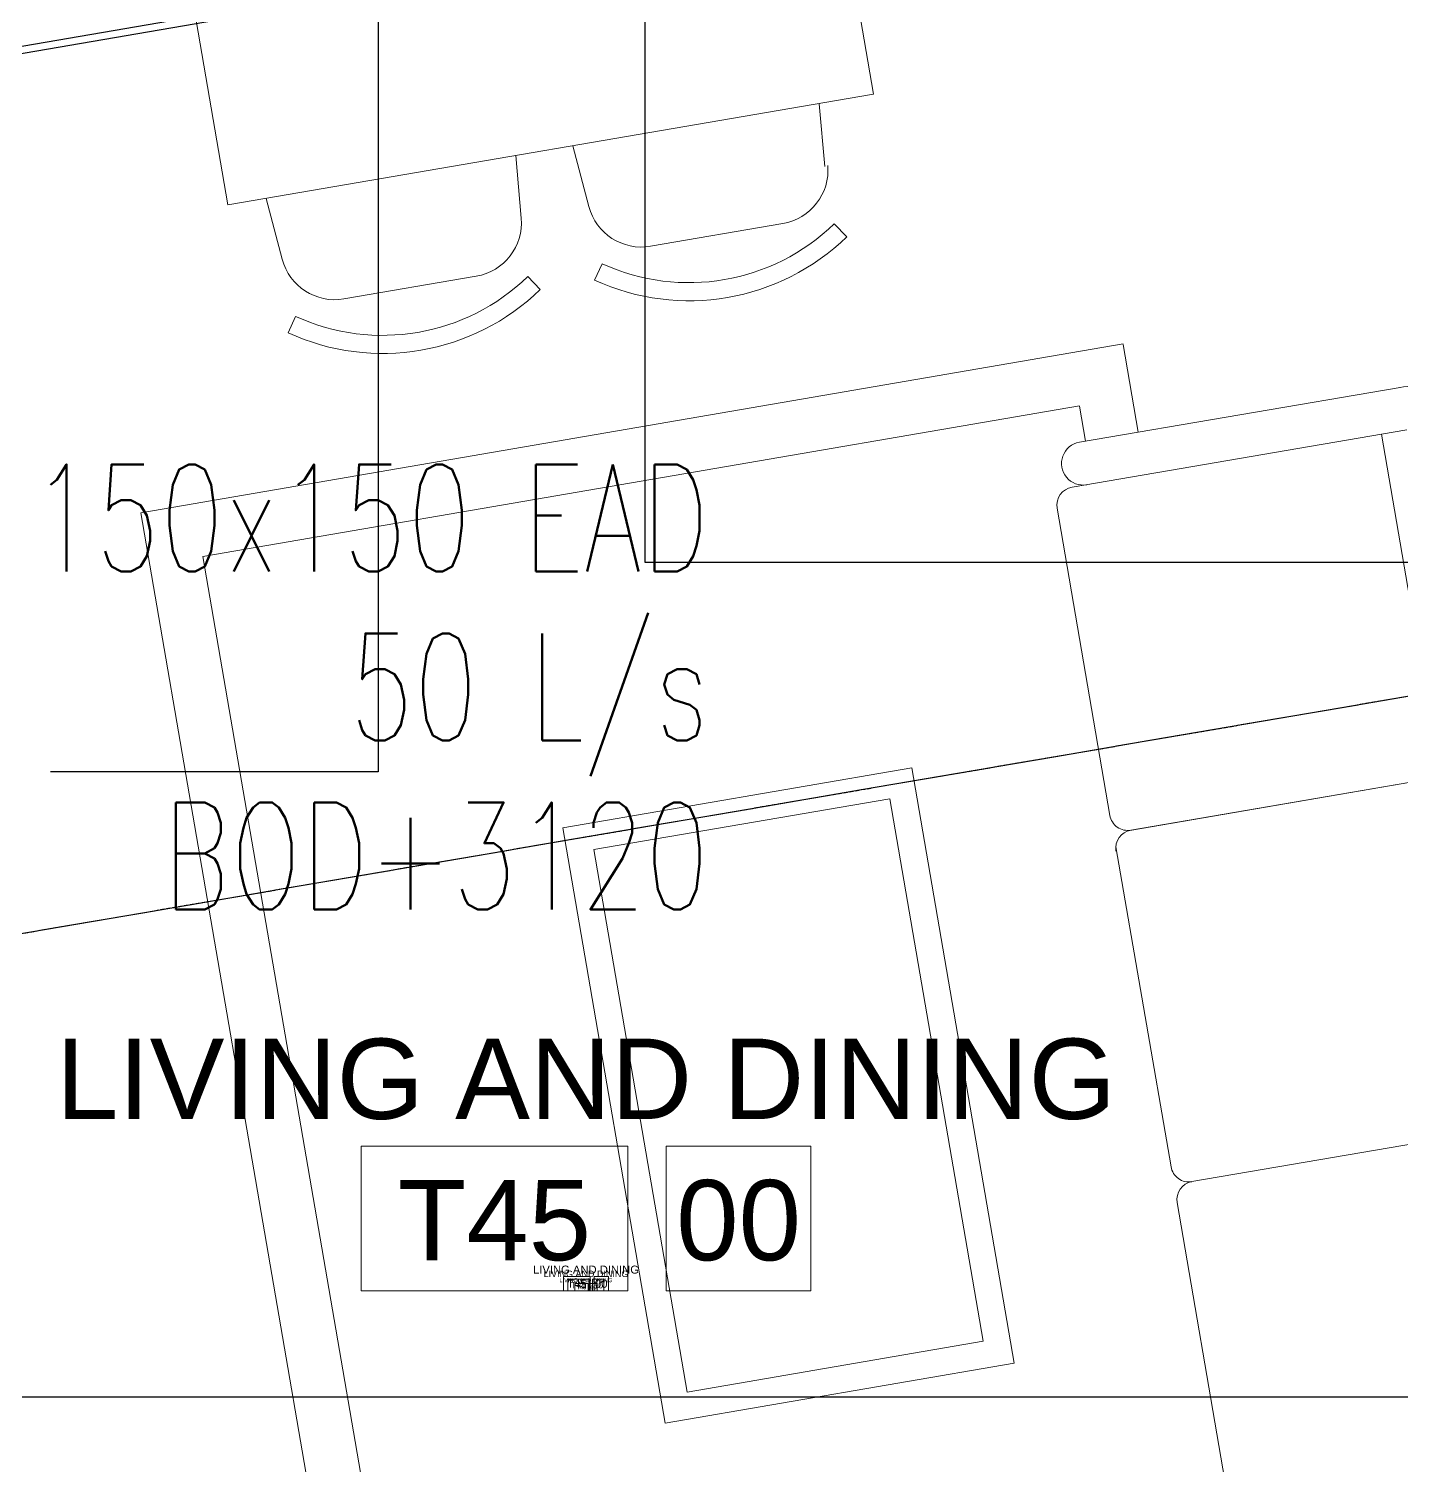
# Model space of a CAD drawing. Header units: millimetres. Extents: x -9226 to 166212, y -13 to 97274.
# Drawn here: x 40022 to 42585, y 16046 to 18729 of the extents above; entities that cross this region are included whole.
import ezdxf
from ezdxf.enums import TextEntityAlignment as Align

# ---------------------------------------------------------------- set-up
doc = ezdxf.new("R2010")
doc.units = ezdxf.units.MM
doc.linetypes.add('23491-GN-XR-PLOT LIMIT$0$DASHED', pattern=[0.75, 0.5, -0.25])
doc.linetypes.add('23491-GN-XR-PLOT LIMIT$0$PHANTOM2', pattern=[1.25, 0.625, -0.125, 0.125, -0.125, 0.125, -0.125])
doc.layers.get('0').update_dxf_attribs({"color": 8})
doc.layers.get('Defpoints').update_dxf_attribs({"color": 8})
for name, color, linetype in [('0-AC TEXT', 7, 'Continuous'), ('1.INS', 8, 'Continuous'), ('23491-GN-XR-PLOT LIMIT$0$ARCADE', 8, 'Continuous'), ('23491-GN-XR-PLOT LIMIT$0$BUILDING', 8, 'Continuous'), ('23491-GN-XR-PLOT LIMIT$0$PODIUM', 8, 'Continuous'), ('23491-GN-XR-PLOT LIMIT$0$RETAIL', 8, 'Continuous'), ('EAD', 30, 'Continuous'), ('FAD', 3, 'Continuous'), ('VCD SHE', 7, 'Continuous')]:
    doc.layers.add(name, color=color, linetype=linetype)
for name, color, linetype, lineweight in [('1.XREF', 8, 'Continuous', 9), ('23491-GN-XR-PLOT LIMIT$0$G-ANNO-TTLB', 8, 'Continuous', 5), ('23491-XR-AR-2ND FLOOR PLAN$0$23491-XR-AR-TYP-FLOOR$0$A-FURN-FREE-PLAN', 8, 'Continuous', 5), ('23491-XR-AR-2ND FLOOR PLAN$0$A-FLOR-IDEN', 8, 'Continuous', 9), ('23491-XR-AR-2ND FLOOR PLAN$0$A-FLOR-IDEN @ 10', 8, 'Continuous', 9), ('23491-XR-AR-2ND FLOOR PLAN$0$A-FLOR-IDEN @ 100', 8, 'Continuous', 9), ('23491-XR-AR-2ND FLOOR PLAN$0$A-FLOR-IDEN @ 5', 8, 'Continuous', 9), ('23491-XR-AR-2ND FLOOR PLAN$0$A-FLOR-IDEN @ 8', 8, 'Continuous', 9), ('23491-XR-AR-2ND FLOOR PLAN$0$A-WALL-CAVI', 8, 'Continuous', 15), ('A-ANNO-DIMS', 8, 'Continuous', 9)]:
    doc.layers.add(name, color=color, linetype=linetype, lineweight=lineweight)
doc.styles.add('23491-XR-AR-2ND FLOOR PLAN$0$SDC-TEXT_4_2', font='arial.ttf')
doc.styles.add('ROMANS', font='isocp.shx', dxfattribs={"width": 0.8})
doc.styles.add('ROMANS100', font='romans.shx', dxfattribs={"width": 0.7, "height": 100})
doc.styles.get("Standard").update_dxf_attribs({"font": 'romans.shx', "height": 200})
doc.dimstyles.new('ISO-25', dxfattribs={"dimtxt": 200, "dimasz": 150, "dimexe": 1.25, "dimexo": 0.625, "dimgap": 1, "dimtad": 1, "dimtoh": 1, "dimdec": 0, "dimrnd": 5, "dimtxsty": 'Standard', "dimcen": 2.5, "dimclrd": 256, "dimclre": 256, "dimclrt": 7, "dimadec": 0, "dimazin": 0, "dimtfac": 1, "dimtdec": 0, "dimtix": 1, "dimtmove": 2, "dimatfit": 3, "dimfxl": 1, "dimarcsym": 1})
doc.dimstyles.new('JSE', dxfattribs={"dimtxt": 50, "dimasz": 150, "dimexe": 0.18, "dimexo": 0.0625, "dimgap": 50, "dimtad": 0, "dimdec": 0, "dimrnd": 5, "dimzin": 0, "dimdsep": 46, "dimtxsty": 'ROMANS', "dimcen": 0.09, "dimclrd": 7, "dimclre": 7, "dimclrt": 7, "dimadec": 0, "dimazin": 0, "dimtfac": 1, "dimtdec": 0, "dimtofl": 0, "dimtmove": 0, "dimatfit": 3, "dimfxl": 1, "dimtolj": 1, "dimtzin": 0, "dimarcsym": 1})

# ---------------------------------------------------------------- blocks, each defined once
blk = doc.blocks.new('23491-XR-AR-2ND FLOOR PLAN$0$23491-XR-AR-TYP-FLOOR$0$A$C8f4ac25b')
at = {"color": 8, "linetype": 'Continuous', "lineweight": 0}
for p, q in [((1.3522, -0.082), (1.3525, -0.7679)), ((1.3522, -0.082), (1.3525, -0.7679)), ((2.0185, -0.0833), (2.0188, -0.7692)), ((2.0185, -0.0833), (2.0188, -0.7692)), ((2.0185, -0.0833), (2.0188, -0.7692)), ((2.0185, -0.0833), (2.0188, -0.7692)), ((2.0185, -0.0849), (2.0188, -0.7708)), ((2.0185, -0.0849), (2.0188, -0.7708)), ((2.0185, -0.0849), (2.0188, -0.7708)), ((2.0185, -0.0849), (2.0188, -0.7708)), ((2.7491, -0.741), (2.7488, -0.1335)), ((2.6685, -0.1349), (2.6688, -0.7688)), ((0.7522, -0.1835), (2.6686, -0.1827)), ((1.3189, -0.8017), (0.792, -0.802)), ((1.9927, -0.8022), (1.3863, -0.8017)), ((1.985, -0.8031), (1.985, -0.8031)), ((1.985, -0.8031), (1.985, -0.8031)), ((2.0527, -0.803), (2.635, -0.8026))]:
    blk.add_line(p, q, dxfattribs=at)
at = {"color": 8, "lineweight": 0, "ltscale": 0.1, "elevation": 0}
for points in [[(0.2276, -1.7385), (0.2276, -2.4902), (2.916, -2.4905), (2.9163, -0.6295)], [(2.9154, -0.6295), (2.749, -0.6295)], [(0.3276, -1.7384), (0.3276, -2.3902), (2.8159, -2.3906), (2.8165, -0.7295)], [(2.8154, -0.7295), (2.7491, -0.7295)]]:
    blk.add_lwpolyline(points, dxfattribs=at)
for points in [[(2.2029, -1.1527), (1.0746, -1.1527), (1.0747, -1.8138), (2.203, -1.8138)], [(2.153, -1.2028), (1.1247, -1.2027), (1.1247, -1.7637), (2.153, -1.7638)]]:
    blk.add_lwpolyline(points, close=True, dxfattribs=at)
at = {"color": 8, "linetype": 'Continuous', "lineweight": 0}
for centre, radius, start, end in [((2.6167, -0.1326), 0.1322, 359.4878, 91.3444), ((2.7089, -0.7411), 0.0402, 180.0311, 0.0316), ((1.3186, -0.7679), 0.0339, 270.0316, 0.0316), ((1.3863, -0.7678), 0.0339, 180.0316, 270.0316), ((1.985, -0.7692), 0.0339, 270.0316, 0.0316), ((1.985, -0.7692), 0.0339, 270.0316, 0.0316), ((2.0527, -0.7692), 0.0339, 180.0316, 270.0316), ((2.0527, -0.7692), 0.0339, 180.0316, 270.0316), ((2.635, -0.7688), 0.0339, 270.0316, 0.0316)]:
    blk.add_arc(centre, radius, start, end, dxfattribs=at)
blk = doc.blocks.new('*U507')
at = {"color": 8, "linetype": 'ByBlock'}
for points in [[(1.3, 0), (-7, 0), (-7, 4.5), (1.3, 4.5)], [(2.5, 0), (7, 0), (7, 4.5), (2.5, 4.5)]]:
    blk.add_lwpolyline(points, close=True, dxfattribs=at)
at = {"color": 8, "linetype": 'ByBlock', "style": '23491-XR-AR-2ND FLOOR PLAN$0$SDC-TEXT_4_2'}
for tag, p in [('ROOM-NAME-2', (0, 9.95)), ('ROOM-NAME-1', (0, 6.6)), ('ROOM-NO.', (-2.85, 2.2)), ('ROOM-FINISH', (4.75, 2.2))]:
    blk.add_attdef(tag, text='', height=2.5, dxfattribs=at).set_placement(p, align=Align.MIDDLE_CENTER)
blk = doc.blocks.new('*U745')
at = {"layer": '23491-XR-AR-2ND FLOOR PLAN$0$A-FLOR-IDEN @ 10', "color": 8}
ref = blk.add_blockref('*U507', (41062.3, 16371.9), dxfattribs=dict(at, xscale=5.999999999999999, yscale=5.999999999999999, zscale=5.999999999999999))
ref.add_attrib('ROOM-NO.', 'T45', dxfattribs={"layer": '0', "color": 0, "linetype": 'ByBlock', "height": 15, "style": '23491-XR-AR-2ND FLOOR PLAN$0$SDC-TEXT_4_2'}).set_placement((41045.2, 16385.1), align=Align.MIDDLE_CENTER)
ref.add_attrib('ROOM-FINISH', '00', dxfattribs={"layer": '0', "color": 0, "linetype": 'ByBlock', "height": 15, "style": '23491-XR-AR-2ND FLOOR PLAN$0$SDC-TEXT_4_2'}).set_placement((41090.8, 16385.1), align=Align.MIDDLE_CENTER)
ref.add_attrib('ROOM-NAME-1', 'LIVING AND DINING', dxfattribs={"layer": '0', "color": 0, "linetype": 'ByBlock', "height": 15, "style": '23491-XR-AR-2ND FLOOR PLAN$0$SDC-TEXT_4_2'}).set_placement((41062.3, 16411.5), align=Align.MIDDLE_CENTER)
at = {"layer": '23491-XR-AR-2ND FLOOR PLAN$0$A-FLOR-IDEN @ 100', "color": 8}
ref = blk.add_blockref('*U507', (41062.3, 16371.9), dxfattribs=dict(at, xscale=60, yscale=60, zscale=60))
ref.add_attrib('ROOM-NO.', 'T45', dxfattribs={"layer": '0', "color": 0, "linetype": 'ByBlock', "height": 150, "style": '23491-XR-AR-2ND FLOOR PLAN$0$SDC-TEXT_4_2'}).set_placement((40891.3, 16503.9), align=Align.MIDDLE_CENTER)
ref.add_attrib('ROOM-FINISH', '00', dxfattribs={"layer": '0', "color": 0, "linetype": 'ByBlock', "height": 150, "style": '23491-XR-AR-2ND FLOOR PLAN$0$SDC-TEXT_4_2'}).set_placement((41347.3, 16503.9), align=Align.MIDDLE_CENTER)
ref.add_attrib('ROOM-NAME-1', 'LIVING AND DINING', dxfattribs={"layer": '0', "color": 0, "linetype": 'ByBlock', "height": 150, "style": '23491-XR-AR-2ND FLOOR PLAN$0$SDC-TEXT_4_2'}).set_placement((41062.3, 16767.9), align=Align.MIDDLE_CENTER)
at = {"layer": '23491-XR-AR-2ND FLOOR PLAN$0$A-FLOR-IDEN @ 5', "color": 8}
ref = blk.add_blockref('*U507', (41062.3, 16371.9), dxfattribs=dict(at, xscale=3, yscale=3, zscale=3))
ref.add_attrib('ROOM-NO.', 'T45', dxfattribs={"layer": '0', "color": 0, "linetype": 'ByBlock', "height": 7.5, "style": '23491-XR-AR-2ND FLOOR PLAN$0$SDC-TEXT_4_2'}).set_placement((41053.7, 16378.5), align=Align.MIDDLE_CENTER)
ref.add_attrib('ROOM-FINISH', '00', dxfattribs={"layer": '0', "color": 0, "linetype": 'ByBlock', "height": 7.5, "style": '23491-XR-AR-2ND FLOOR PLAN$0$SDC-TEXT_4_2'}).set_placement((41076.5, 16378.5), align=Align.MIDDLE_CENTER)
ref.add_attrib('ROOM-NAME-1', 'LIVING AND DINING', dxfattribs={"layer": '0', "color": 0, "linetype": 'ByBlock', "height": 7.5, "style": '23491-XR-AR-2ND FLOOR PLAN$0$SDC-TEXT_4_2'}).set_placement((41062.3, 16391.7), align=Align.MIDDLE_CENTER)
at = {"layer": '23491-XR-AR-2ND FLOOR PLAN$0$A-FLOR-IDEN @ 8', "color": 8}
ref = blk.add_blockref('*U507', (41062.3, 16371.9), dxfattribs=dict(at, xscale=4.8, yscale=4.8, zscale=4.8))
ref.add_attrib('ROOM-NO.', 'T45', dxfattribs={"layer": '0', "color": 0, "linetype": 'ByBlock', "height": 12, "style": '23491-XR-AR-2ND FLOOR PLAN$0$SDC-TEXT_4_2'}).set_placement((41048.6, 16382.5), align=Align.MIDDLE_CENTER)
ref.add_attrib('ROOM-FINISH', '00', dxfattribs={"layer": '0', "color": 0, "linetype": 'ByBlock', "height": 12, "style": '23491-XR-AR-2ND FLOOR PLAN$0$SDC-TEXT_4_2'}).set_placement((41085.1, 16382.5), align=Align.MIDDLE_CENTER)
ref.add_attrib('ROOM-NAME-1', 'LIVING AND DINING', dxfattribs={"layer": '0', "color": 0, "linetype": 'ByBlock', "height": 12, "style": '23491-XR-AR-2ND FLOOR PLAN$0$SDC-TEXT_4_2'}).set_placement((41062.3, 16403.6), align=Align.MIDDLE_CENTER)
blk = doc.blocks.new('23491-GN-XR-PLOT LIMIT')
at = {"layer": '23491-GN-XR-PLOT LIMIT$0$ARCADE', "color": 8}
blk.add_lwpolyline([(48271.7, 23525.6, 0.000496), (5000, 16088.4), (5000, 11014.2, -0.000526), (50902.2, 18902.5), (55000, 23715.1), (55000, 82243.6), (50763.6, 86480), (9264.6, 86480), (5000, 82215.4), (5000, 81480), (48692.6, 81480), (50500, 80172.6), (50500, 25555.4)], format="xyb", close=True, dxfattribs=at)
at = {"layer": '23491-GN-XR-PLOT LIMIT$0$BUILDING', "color": 8, "linetype": '23491-GN-XR-PLOT LIMIT$0$DASHED', "ltscale": 15, "flags": 128}
blk.add_lwpolyline([(48692.6, 81480), (11335.6, 81480), (10000, 80144.4), (10000, 6804.2, -0.000414), (46066.1, 13003.5), (50500, 17623.6), (50500, 80172.6)], format="xyb", close=True, dxfattribs=at)
at = {"layer": '23491-GN-XR-PLOT LIMIT$0$G-ANNO-TTLB', "color": 8, "linetype": '23491-GN-XR-PLOT LIMIT$0$PHANTOM2', "ltscale": 25, "const_width": 25, "flags": 128}
blk.add_lwpolyline([(60000, 91480), (0, 91480), (0, 0, -0.000688), (60000, 10310)], format="xyb", close=True, dxfattribs=at)
at = {"layer": '23491-GN-XR-PLOT LIMIT$0$PODIUM', "color": 8, "linetype": '23491-GN-XR-PLOT LIMIT$0$DASHED', "ltscale": 15, "flags": 128}
blk.add_lwpolyline([(5000, 82215.4), (5000, 11014.2, -0.000526), (50902.2, 18902.5), (55000, 23715.1), (55000, 82243.6), (50763.6, 86480), (9264.6, 86480)], format="xyb", close=True, dxfattribs=at)
blk.add_lwpolyline([(5000, 82215.4), (5000, 11014.2, -0.000526), (50902.2, 18902.5), (55000, 23715.1), (55000, 82243.6), (50763.6, 86480), (9264.6, 86480)], format="xyb", close=True, dxfattribs=at)
at = {"layer": '23491-GN-XR-PLOT LIMIT$0$RETAIL', "color": 8}
blk.add_lwpolyline([(48271.7, 23525.6), (50500, 25555.4), (50500, 80172.6), (48692.6, 81480), (5000, 81480), (5000, 71480), (40000, 71480), (40000, 32256.2, 0.000401), (5000, 26236.7), (5000, 16088.4, -0.000496)], format="xyb", close=True, dxfattribs=at)
blk = doc.blocks.new('23491-XR-AR-2ND FLOOR PLAN')
at = {"layer": '23491-XR-AR-2ND FLOOR PLAN$0$23491-XR-AR-TYP-FLOOR$0$A-FURN-FREE-PLAN', "color": 8, "extrusion": (3.33728e-07, -2.93877e-07, 1)}
blk.add_line((41497.9, 18589, 0), (41508.6, 18472.1, 0), dxfattribs=at)
at = {"layer": '23491-XR-AR-2ND FLOOR PLAN$0$23491-XR-AR-TYP-FLOOR$0$A-FURN-FREE-PLAN', "color": 8, "extrusion": (2.74618e-07, 4.18585e-08, 1)}
for p, q in [((40931.6, 18492.4, -1.5), (40941.3, 18375.5, -1.5)), ((41037.8, 18510.7, -1.5), (41067.6, 18397.2, -1.5)), ((40465.3, 18412.3, -1.5), (40495.1, 18298.8, -1.5)), ((41429.9, 18365.4, -1.5), (41182.9, 18323, -1.5)), ((41525.9, 18364.8, -1.5), (41549.4, 18340.5, -1.5)), ((41092.6, 18290.3, -1.5), (41078.5, 18259.6, -1.5)), ((40857.4, 18267.1, -1.5), (40610.4, 18224.6, -1.5)), ((40953.4, 18266.4, -1.5), (40977, 18242.1, -1.5)), ((40520.1, 18191.9, -1.5), (40506.1, 18161.2, -1.5))]:
    blk.add_line(p, q, dxfattribs=at)
at = {"layer": '23491-XR-AR-2ND FLOOR PLAN$0$23491-XR-AR-TYP-FLOOR$0$A-FURN-FREE-PLAN', "color": 8, "extrusion": (2.74618e-07, 4.18585e-08, 1), "elevation": 0}
blk.add_lwpolyline([(41599.3, 18607.2), (40393.8, 18400), (40259.2, 19183.4), (41464.7, 19390.5)], close=True, dxfattribs=at)
at = {"layer": '23491-XR-AR-2ND FLOOR PLAN$0$23491-XR-AR-TYP-FLOOR$0$A-FURN-FREE-PLAN', "color": 8, "extrusion": (2.74618e-07, 4.18585e-08, 1)}
for centre, radius, start, end in [((41412.7, 18465.4, 0), 101.5, 279.7507, 4.781), ((41165.7, 18423, 0), 101.5, 194.7205, 279.7507), ((40840.3, 18367, 0), 101.5, 279.7507, 4.781), ((41254.8, 18644.2, 0), 389.3, 245.3704, 314.1311), ((41254.8, 18644.2, 0), 423.1, 245.3704, 314.1311), ((40593.2, 18324.6, 0), 101.5, 194.7205, 279.7507), ((40682.4, 18545.8, 0), 389.3, 245.3704, 314.1311), ((40682.4, 18545.8, 0), 423.1, 245.3704, 314.1311)]:
    blk.add_arc(centre, radius, start, end, dxfattribs=at)
at = {"layer": '23491-XR-AR-2ND FLOOR PLAN$0$23491-XR-AR-TYP-FLOOR$0$A-FURN-FREE-PLAN', "color": 8, "extrusion": (-3.33728e-07, 2.93877e-07, -1), "xscale": 1000.000000000018, "yscale": 1000.000000000018, "zscale": -1000.000000000022, "rotation": 80.24869788447155}
blk.add_blockref('23491-XR-AR-2ND FLOOR PLAN$0$23491-XR-AR-TYP-FLOOR$0$A$C8f4ac25b', (-43179.7, 15372.9, 0), dxfattribs=at)
at = {"layer": '23491-XR-AR-2ND FLOOR PLAN$0$A-FLOR-IDEN'}
blk.add_blockref('*U745', (0, 0), dxfattribs=at)
at = {"layer": '23491-XR-AR-2ND FLOOR PLAN$0$A-WALL-CAVI', "color": 8}
blk.add_blockref('23491-GN-XR-PLOT LIMIT', (0, 0), dxfattribs=at)
blk = doc.blocks.new('XREF')
at = {"layer": 'A-ANNO-DIMS', "color": 8}
blk.add_blockref('23491-XR-AR-2ND FLOOR PLAN', (0, 0), dxfattribs=at)
blk = doc.blocks.new('*D446')
at = {"layer": 'Defpoints', "color": 0, "transparency": 16777216}
for p in [(42659.3, 19164.5, 0.4), (42593.2, 19153.1), (42688.2, 18996.4)]:
    blk.add_point(p, dxfattribs=at)
at = {"layer": 'VCD SHE', "lineweight": -2, "transparency": 16777216}
for p, q in [((42567.8, 19300.9), (42542.4, 19448.8)), ((42658.7, 19164.4), (42591.9, 19152.9)), ((42622.1, 18985), (42593.2, 19153.1)), ((42687.6, 18996.3), (42620.8, 18984.8)), ((42647.5, 18837.2), (42672.9, 18689.3))]:
    blk.add_line(p, q, dxfattribs=at)
at = {"layer": 'VCD SHE', "transparency": 16777216}
for points in [[(42592.4, 19305.2), (42543.1, 19296.7), (42593.2, 19153.1)], [(42672.1, 18841.4), (42622.8, 18832.9), (42622.1, 18985)]]:
    blk.add_solid(points, dxfattribs=at)
at = {"layer": 'VCD SHE', "color": 7, "transparency": 16777216, "insert": (42707.2, 19086.2), "char_height": 200, "attachment_point": 5, "rotation": 279.7523}
blk.add_mtext('170', dxfattribs=at)

msp = doc.modelspace()

# ---------------------------------------------------------------- block references
at = {"layer": '1.XREF'}
msp.add_blockref('XREF', (0, 0), dxfattribs=at)

# ---------------------------------------------------------------- next in the draw order: linework, layer by layer
at = {"layer": '1.INS', "extrusion": (-0.000514324, -8.83852e-05, 1), "elevation": 1387138.7}
msp.add_lwpolyline([(39987.7, 18680), (42436.9, 19100.9)], dxfattribs=at)
at = {"layer": 'EAD', "extrusion": (-0.000514324, -8.83852e-05, 1), "elevation": 1387138.7}
msp.add_lwpolyline([(39985.5, 18692.8), (42434.7, 19113.7)], dxfattribs=at)

# ---------------------------------------------------------------- next in the draw order: texts
at = {"layer": '0-AC TEXT', "insert": (41292.5, 17915.5), "char_height": 200, "width": 2328.667, "attachment_point": 3, "line_spacing_factor": 0.946776, "style": 'ROMANS100'}
msp.add_mtext('150x150 EAD\\P50 L/s\\PBOD+3120', dxfattribs=at)

# ---------------------------------------------------------------- next in the draw order: dimensions: what is measured, and where the dimension line sits
at = {"layer": 'VCD SHE'}
dim = msp.add_aligned_dim(p1=(42688.2, 18996.4), p2=(42659.3, 19164.5, 0.4), distance=67.1, dimstyle='ISO-25', dxfattribs=at)
dim.commit()
dim.dimension.update_dxf_attribs({"geometry": '*D446', "text_midpoint": (42707.2, 19086.2)})

# ---------------------------------------------------------------- next in the draw order: leaders
at = {"layer": '1.INS'}
msp.add_leader([(41172.3, 18908.6), (41172.3, 17733.1), (45299.2, 17733.1)], dimstyle='JSE', override={"dimgap": 50, "dimtad": 0}, dxfattribs=at)
at = {"layer": 'FAD'}
for points in [[(35725.5, 21664.8, 5.8), (35725.5, 14768.7, 5.8), (45299.2, 14768.7, 5.8)], [(37160.3, 21089.1), (37160.3, 16173.7), (45299.2, 16173.7)], [(33286.9, 20166.9, 0), (33286.9, 11692.8, 0), (45299.2, 11692.8, 0)], [(35284.1, 20160.3, 0), (35271.1, 13753.8, 0), (45299.3, 13754, 0)]]:
    msp.add_leader(points, dimstyle='JSE', override={"dimgap": 50, "dimtad": 0}, dxfattribs=at)
at = {"layer": 'VCD SHE'}
msp.add_leader([(40674.3, 19027.3, 1387133.7), (40674.3, 17341, 1387133.7), (40062.5, 17341, 1387133.7)], dimstyle='JSE', override={"dimgap": 50, "dimtad": 0}, dxfattribs=at)

doc.saveas('drawing.dxf')
